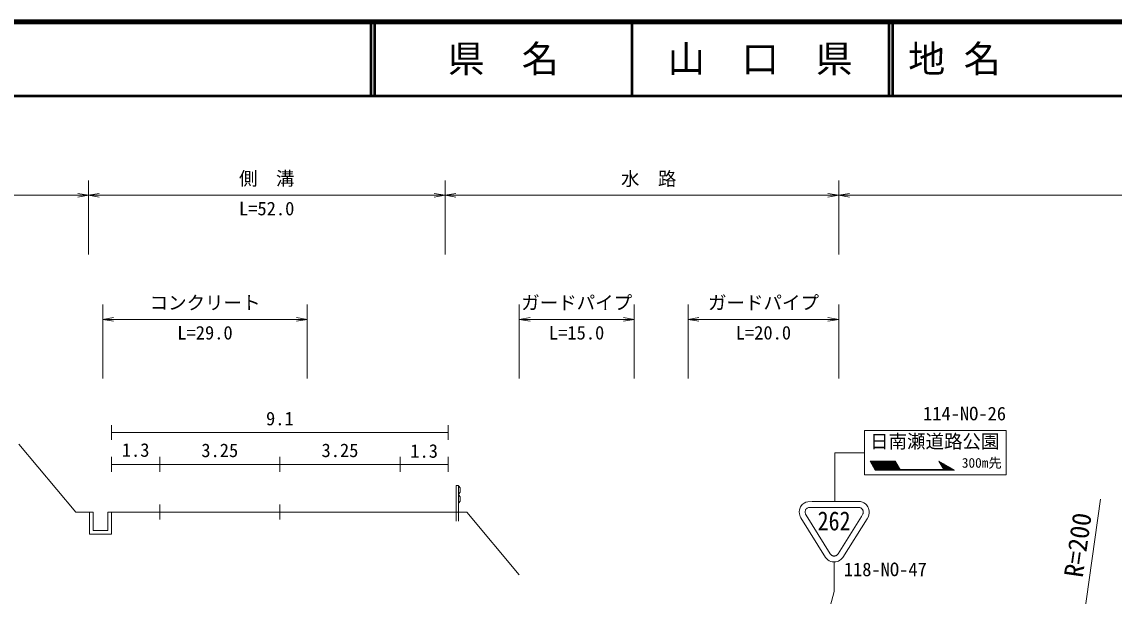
# Model space of a CAD drawing. Units: millimetres, scale not verified. Extents: x 40000 to 680000, y 20000 to 380000.
# Drawn here: x 250554 to 398218, y 302426 to 380000 of the extents above; entities that cross this region are included whole.
import ezdxf
from ezdxf.enums import TextEntityAlignment as Align

# ---------------------------------------------------------------- set-up
doc = ezdxf.new("R2010")
doc.units = ezdxf.units.MM
doc.header["$LTSCALE"] = 1000
for name, color, linetype, lineweight in [('M-STR-HTXT', 7, 'Continuous', 13), ('M-STR-STR3', 7, 'Continuous', 13), ('M-STR-STRC', 7, 'Continuous', 13), ('M-TTL', 2, 'Continuous', 140), ('M-TTL-LINE', 7, 'Continuous', 50)]:
    doc.layers.add(name, color=color, linetype=linetype, lineweight=lineweight)
doc.layers.add('M-TTL-TXT', color=7, linetype='Continuous')
doc.styles.add('ＭＳ ゴシック', font='')
doc.styles.get('ＭＳ ゴシック').set_extended_font_data('MS Gothic')

# ---------------------------------------------------------------- blocks, each defined once
blk = doc.blocks.new('open_arrow')
at = {"color": 0, "linetype": 'Continuous', "lineweight": -2}
blk.add_lwpolyline([(7.5, 1.25), (0, 0), (7.5, -1.25)], dxfattribs=at)

msp = doc.modelspace()

# ---------------------------------------------------------------- linework, layer by layer
at = {"layer": 'M-STR-HTXT'}
for p, q in [((262691, 323542), (262691, 325542)), ((308191, 323543), (308191, 325543)), ((262691, 324542), (308191, 324543)), ((257866, 313783), (250159, 322968)), ((262691, 321230), (262691, 319230)), ((269191, 321230), (269191, 319230)), ((285441, 321230), (285441, 319230)), ((301691, 321230), (301691, 319230)), ((308191, 321230), (308191, 319230)), ((262691, 320230), (269191, 320230)), ((269191, 320230), (285441, 320230)), ((285441, 320230), (301691, 320230)), ((301691, 320230), (308191, 320230)), ((309284, 317350), (309584, 317350)), ((309284, 312550), (309284, 317350)), ((309584, 314950), (309584, 317350)), ((309584, 312550), (309584, 317350)), ((309644, 317275), (309824, 317050)), ((309824, 316450), (309644, 316225)), ((309644, 316075), (309644, 316225)), ((309644, 316075), (309824, 315850)), ((309824, 316450), (309824, 317050)), ((269191, 314783), (269191, 312783)), ((285441, 314783), (285441, 312783)), ((309824, 315250), (309644, 315025)), ((309824, 315850), (309824, 315250)), ((396364, 315541), (387718, 254231)), ((257866, 313783), (260191, 313783)), ((259691, 313783), (259691, 310783)), ((260191, 313783), (260191, 311283)), ((262191, 313783), (310691, 313784)), ((262191, 313783), (262191, 311283)), ((262691, 313783), (262691, 310783)), ((310691, 313784), (317797, 305316)), ((259691, 310783), (262691, 310783)), ((260191, 311283), (262191, 311283))]:
    msp.add_line(p, q, dxfattribs=at)
at = {"layer": 'M-STR-STR3'}
for p, q in [((259556, 348578), (259556, 358578)), ((307764, 348579), (307764, 358579)), ((360980, 348580), (360980, 358580)), ((259556, 356578), (168389, 356577)), ((259556, 356578), (307764, 356579)), ((307764, 356579), (360980, 356580)), ((360980, 356580), (497442, 356582)), ((261504, 331803), (261504, 341803)), ((289141, 331804), (289141, 341804)), ((317802, 331804), (317802, 341804)), ((333314, 331804), (333314, 341804)), ((340640, 331805), (340639, 341805)), ((360980, 331805), (360980, 341805)), ((261504, 339803), (289141, 339804)), ((333314, 339804), (317802, 339804)), ((340639, 339805), (360980, 339805))]:
    msp.add_line(p, q, dxfattribs=at)
at = {"layer": 'M-STR-STRC'}
for p, q in [((383607, 324800), (364462, 324799)), ((364463, 318799), (364462, 324799)), ((383607, 318800), (383607, 324800)), ((360462, 321799), (360463, 315206)), ((360462, 321799), (364462, 321799)), ((365221, 320664), (368615, 320664)), ((365930, 319436), (365221, 320664)), ((365279, 320564), (368673, 320564)), ((365337, 320464), (368730, 320464)), ((369324, 319436), (368615, 320664)), ((374526, 320664), (375177, 319536)), ((376653, 319436), (374526, 320664)), ((374658, 320436), (374921, 320436)), ((365394, 320364), (368788, 320364)), ((365452, 320264), (368846, 320264)), ((365510, 320164), (368904, 320164)), ((365568, 320064), (368961, 320064)), ((365625, 319964), (369019, 319964)), ((365683, 319864), (369077, 319864)), ((365741, 319764), (369135, 319764)), ((365799, 319664), (369192, 319664)), ((365872, 319536), (376479, 319536)), ((365930, 319436), (376653, 319436)), ((374715, 320336), (375094, 320336)), ((374773, 320236), (375267, 320236)), ((374831, 320136), (375440, 320136)), ((374889, 320036), (375613, 320036)), ((374946, 319936), (375787, 319936)), ((375004, 319836), (375960, 319836)), ((375062, 319736), (376133, 319736)), ((375120, 319636), (376306, 319636)), ((383607, 318800), (364463, 318799)), ((356062, 314816), (355823, 314506)), ((356062, 314816), (356296, 314991)), ((356296, 314991), (356529, 315115)), ((356797, 315184), (356529, 315115)), ((356797, 315184), (357407, 315206)), ((357407, 315206), (363476, 315206)), ((363476, 315206), (363919, 315200)), ((363919, 315200), (364205, 315108)), ((364205, 315108), (364393, 315017)), ((364393, 315017), (364594, 314879)), ((364594, 314879), (364746, 314740)), ((364746, 314740), (364839, 314613)), ((364839, 314613), (364913, 314506)), ((355679, 314065), (355642, 313809)), ((355642, 313809), (355670, 313562)), ((355670, 313562), (355707, 313381)), ((355716, 314233), (355679, 314065)), ((355707, 313381), (355768, 313197)), ((355823, 314506), (355716, 314233)), ((355768, 313197), (355866, 312989)), ((356452, 313764), (356455, 313842)), ((356461, 313687), (356452, 313764)), ((356455, 313842), (356467, 313922)), ((356481, 313589), (356461, 313687)), ((356467, 313922), (356484, 313999)), ((356512, 313495), (356481, 313589)), ((356484, 313999), (356510, 314065)), ((356510, 314065), (356555, 314145)), ((356570, 313373), (356512, 313495)), ((356555, 314145), (356604, 314208)), ((356570, 313373), (359827, 308161)), ((356604, 314208), (356659, 314263)), ((356659, 314263), (356727, 314314)), ((356727, 314314), (356808, 314357)), ((356808, 314357), (356882, 314380)), ((356882, 314380), (356979, 314405)), ((356979, 314405), (357123, 314406)), ((357123, 314406), (363652, 314406)), ((364063, 313196), (360901, 308137)), ((363652, 314406), (363735, 314404)), ((363735, 314404), (363801, 314396)), ((363801, 314396), (363850, 314381)), ((363850, 314381), (363908, 314363)), ((363908, 314363), (363963, 314336)), ((363963, 314336), (364012, 314310)), ((364012, 314310), (364056, 314279)), ((364056, 314279), (364095, 314252)), ((364125, 313296), (364063, 313196)), ((364095, 314252), (364121, 314227)), ((364121, 314227), (364158, 314188)), ((364217, 313464), (364125, 313296)), ((364158, 314188), (364187, 314149)), ((364187, 314149), (364209, 314117)), ((364209, 314117), (364226, 314088)), ((364251, 313531), (364217, 313464)), ((364226, 314088), (364251, 314036)), ((364251, 314036), (364265, 313993)), ((364269, 313593), (364251, 313531)), ((364265, 313993), (364281, 313930)), ((364281, 313661), (364269, 313593)), ((364281, 313930), (364294, 313870)), ((364292, 313724), (364281, 313661)), ((364296, 313798), (364292, 313724)), ((364294, 313870), (364296, 313798)), ((364988, 313205), (364811, 312884)), ((364913, 314506), (365013, 314298)), ((365048, 313406), (364988, 313205)), ((365013, 314298), (365061, 314111)), ((365087, 313620), (365048, 313406)), ((365061, 314111), (365103, 313907)), ((365103, 313907), (365087, 313620)), ((355866, 312989), (359214, 307632)), ((364811, 312884), (361545, 307657)), ((359214, 307632), (359337, 307491)), ((359337, 307491), (359500, 307334)), ((359500, 307334), (359708, 307203)), ((359708, 307203), (359905, 307120)), ((359827, 308161), (359858, 308114)), ((359858, 308114), (359877, 308088)), ((359877, 308088), (359904, 308057)), ((359904, 308057), (359930, 308030)), ((359930, 308030), (359964, 307998)), ((359964, 307998), (359993, 307972)), ((359993, 307972), (360024, 307949)), ((360024, 307949), (360061, 307926)), ((360061, 307926), (360097, 307908)), ((360097, 307908), (360138, 307890)), ((360138, 307890), (360173, 307875)), ((360173, 307875), (360215, 307863)), ((360215, 307863), (360251, 307852)), ((360251, 307852), (360296, 307848)), ((360296, 307848), (360342, 307845)), ((360342, 307845), (360402, 307844)), ((360402, 307844), (360459, 307849)), ((360459, 307849), (360501, 307858)), ((360501, 307858), (360554, 307871)), ((360554, 307871), (360595, 307886)), ((360595, 307886), (360636, 307906)), ((360636, 307906), (360667, 307925)), ((360667, 307925), (360706, 307951)), ((360706, 307951), (360755, 307988)), ((360755, 307988), (360806, 308034)), ((360787, 307105), (360958, 307166)), ((360806, 308034), (360840, 308067)), ((360840, 308067), (360901, 308137)), ((360958, 307166), (361142, 307278)), ((361142, 307278), (361268, 307372)), ((361268, 307372), (361407, 307501)), ((361545, 307657), (361407, 307501)), ((359905, 307120), (360103, 307062)), ((360103, 307062), (360275, 307047)), ((360275, 307047), (360432, 307043)), ((360347, 306992), (360347, 303053)), ((360432, 307043), (360614, 307061)), ((360614, 307061), (360787, 307105)), ((349936, 264230), (360347, 303053))]:
    msp.add_line(p, q, dxfattribs=at)
at = {"layer": 'M-TTL'}
msp.add_line((680000, 380000), (40000, 380000), dxfattribs=at)
at = {"layer": 'M-TTL-LINE'}
for p, q in [((297750, 380000), (297750, 370000)), ((298250, 380000), (298250, 370000)), ((333000, 380000), (333000, 370000)), ((367750, 380000), (367750, 370000)), ((368250, 380000), (368250, 370000)), ((40000, 370000), (680000, 370000))]:
    msp.add_line(p, q, dxfattribs=at)

# ---------------------------------------------------------------- block references
at = {"layer": 'M-STR-STR3', "xscale": 193, "yscale": 193, "rotation": 180}
for p in [(259556, 356578), (307764, 356579), (360980, 356580), (289141, 339804), (333314, 339804), (360980, 339805)]:
    msp.add_blockref('open_arrow', p, dxfattribs=at)
at = {"layer": 'M-STR-STR3', "xscale": 193, "yscale": 193}
for p in [(259556, 356578), (307764, 356579), (360980, 356580), (261504, 339803), (317802, 339804), (340639, 339805)]:
    msp.add_blockref('open_arrow', p, dxfattribs=at)

# ---------------------------------------------------------------- texts
at = {"layer": 'M-STR-HTXT', "style": 'ＭＳ ゴシック'}
for s, height, rotation, p in [('9.1', 1833, 0.001, (283565, 326416)), ('1.3', 1833, 0.001, (264066, 322165)), ('3.25', 1833, 0.001, (274816, 322122)), ('3.25', 1833, 0.001, (291066, 322123)), ('1.3', 1833, 0.001, (303066, 322036)), ('R=200', 2566, 81.946, (392693, 305019))]:
    msp.add_text(s, height=height, rotation=rotation, dxfattribs=at).set_placement(p, align=Align.MIDDLE_LEFT)
at = {"layer": 'M-STR-STR3', "style": 'ＭＳ ゴシック'}
for s, p in [('側\u3000溝', (279910, 357375)), ('水\u3000路', (331546, 357342)), ('L=52.0', (279910, 353316)), ('コンクリート', (267822, 340600)), ('ガードパイプ', (318058, 340601)), ('ガードパイプ', (343310, 340601)), ('L=29.0', (271572, 336541)), ('L=15.0', (321808, 336542)), ('L=20.0', (347060, 336542))]:
    msp.add_text(s, height=1833, rotation=0.001, dxfattribs=at).set_placement(p, align=Align.BOTTOM_LEFT)
at = {"layer": 'M-STR-STRC', "style": 'ＭＳ ゴシック'}
for s, height, p in [('114-NO-26', 1833, (372380, 325623)), ('日南瀬道路公園', 1833, (365212, 321869)), ('300m先', 1320, (377626, 319376)), ('118-NO-47', 1833, (361668, 304572))]:
    msp.add_text(s, height=height, rotation=0.001, dxfattribs=at).set_placement(p, align=Align.BOTTOM_LEFT)
at = {"layer": 'M-STR-STRC', "style": 'ＭＳ ゴシック', "width": 0.85}
msp.add_text('262', height=2566, rotation=0.001, dxfattribs=at).set_placement((358131, 310535), align=Align.BOTTOM_LEFT)
at = {"layer": 'M-TTL-TXT', "style": 'ＭＳ ゴシック'}
for s, p in [('県\u3000名', (315625, 375000)), ('山\u3000口\u3000県', (350375, 375000))]:
    msp.add_text(s, height=3666, dxfattribs=at).set_placement(p, align=Align.MIDDLE_CENTER)
msp.add_text('地 名', height=3666, dxfattribs=at).set_placement((370380, 375000), align=Align.MIDDLE_LEFT)

doc.saveas('drawing.dxf')
